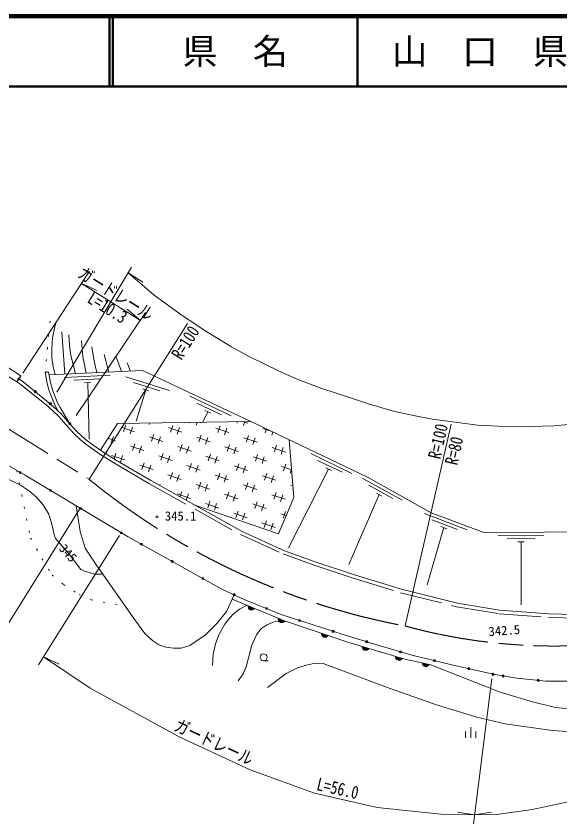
# Model space of a CAD drawing. Units: millimetres at full size, sheet at 1:1000; details may follow other scales. Extents: x 40000 to 680000, y 20000 to 380000.
# Drawn here: x 284506 to 361722, y 265300 to 380000 of the extents above; entities that cross this region are included whole.
import ezdxf
from ezdxf.enums import TextEntityAlignment as Align

# ---------------------------------------------------------------- set-up
doc = ezdxf.new("R2010")
doc.units = ezdxf.units.MM
doc.header["$LTSCALE"] = 1000
for name, pattern in [('CHAIN', [18.5, 12, -1.5, 3.5, -1.5]), ('DASHED', [7.5, 6, -1.5]), ('DOTTED', [1.75, 0.25, -1.5])]:
    doc.linetypes.add(name, pattern=pattern)
for name, color, linetype, lineweight in [('M-BGD', 7, 'Continuous', 13), ('M-BMK', 2, 'CHAIN', 13), ('M-STR-HTXT', 7, 'Continuous', 13), ('M-TTL', 2, 'Continuous', 140), ('M-TTL-LINE', 7, 'Continuous', 50)]:
    doc.layers.add(name, color=color, linetype=linetype, lineweight=lineweight)
doc.layers.add('M-TTL-TXT', color=7, linetype='Continuous')
doc.styles.add('ＭＳ ゴシック', font='')
doc.styles.get('ＭＳ ゴシック').set_extended_font_data('MS Gothic')

msp = doc.modelspace()

# ---------------------------------------------------------------- hatches: boundary and pattern name
at = {"layer": 'M-BGD'}
for points in [[(284726, 328478, -0.41421), (284876, 328628, -0.41421), (285026, 328478, -1)], [(287072, 326669, -0.41421), (287222, 326819, -0.41421), (287372, 326669, -0.41421), (287222, 326519, -0.41421)], [(289210, 324964, -0.41421), (289360, 325114, -0.41421), (289510, 324964, -1)], [(291985, 322118, -1), (292285, 322118, -1)], [(284949, 315273, -0.41421), (285153, 315328, -0.41421), (285209, 315123, -0.41421), (285004, 315068, -0.41421)], [(289248, 312721, -1), (289506, 312567, -0.41421), (289300, 312515, -0.41421)], [(293540, 310155, -1), (293797, 310002, -1)], [(299296, 306709, -1), (299558, 306563, -1)], [(302154, 305078, -0.41421), (302358, 305136, -0.41421), (302416, 304932, -1)], [(306522, 302645, -0.41421), (306726, 302703, -0.41421), (306784, 302499, -0.41421), (306580, 302441, -0.41421)], [(310890, 300212, -1), (311152, 300066, -0.41421), (310948, 300008, -0.41421)], [(315321, 297902, -1), (315594, 297777, -0.41421), (315395, 297704, -0.41421)], [(318370, 295890, -0.82183), (317457, 296275)], [(319919, 295941, -0.41421), (320115, 296023, -0.41421), (320197, 295828, -1)], [(322647, 294091, -0.82183), (321733, 294475)], [(324614, 294231, -0.41421), (324803, 294328, -0.41421), (324900, 294139, -1)], [(329372, 292694, -0.41421), (329561, 292791, -0.41421), (329657, 292602, -1)], [(328810, 292031, -0.82183), (327870, 292346)], [(334607, 290196, -0.82183), (333657, 290478)], [(334145, 291206, -1), (334432, 291119, -1)], [(339339, 288787, -0.82183), (338390, 289070)], [(338935, 289772, -1), (339223, 289687, -1)], [(343169, 287917, -0.82183), (342201, 288130)], [(343773, 288517, -0.41421), (343953, 288629, -0.41421), (344065, 288448, -0.41421), (343885, 288337, -0.41421)], [(348641, 287376, -0.41421), (348821, 287488, -0.41421), (348933, 287308, -1)], [(352089, 286557, -1), (352385, 286510, -0.41421), (352213, 286386, -0.41421)], [(353527, 286327, -0.41421), (353699, 286451, -0.41421), (353823, 286280, -0.41421), (353652, 286155, -0.41421)], [(358486, 285705, -0.41421), (358651, 285839, -0.41421), (358785, 285675, -1)]]:
    msp.add_hatch(color=256, dxfattribs=at).paths.add_polyline_path(points)

# ---------------------------------------------------------------- linework, layer by layer
for p, q in [((291012, 335177), (291432, 329159)), ((296986, 331971), (297678, 329451)), ((298726, 331598), (299454, 329534)), ((300272, 330755), (300761, 329595)), ((289121, 329447), (288610, 329466)), ((285170, 328943), (284609, 328055)), ((297876, 329010), (291383, 328706)), ((296598, 328500), (292702, 328318)), ((306288, 326840), (300083, 328775)), ((295126, 327980), (294217, 327938)), ((294671, 327959), (294857, 319950)), ((304913, 326798), (301190, 327958)), ((302918, 326948), (301527, 322489)), ((303352, 326813), (302483, 327084)), ((315056, 323248), (309173, 326011)), ((313688, 323393), (310158, 325051)), ((311732, 323815), (311035, 322330)), ((312144, 323621), (311320, 324008)), ((332198, 315068), (326336, 317876)), ((330831, 315223), (327314, 316908)), ((328878, 315660), (323173, 304479)), ((329288, 315463), (328468, 315857)), ((339337, 311258), (333653, 314410)), ((337982, 311495), (334571, 313386)), ((336059, 312047), (331763, 302141)), ((336456, 311826), (335661, 312268)), ((348583, 307069), (342503, 309367)), ((347208, 307107), (343559, 308487)), ((345650, 307215), (344799, 307537)), ((345224, 307376), (342871, 299225)), ((359456, 306276), (352956, 306234)), ((358159, 305817), (354259, 305792)), ((356667, 305358), (355757, 305352)), ((356212, 305355), (356211, 296383)), ((318370, 295890), (317457, 296275)), ((322647, 294091), (321733, 294475)), ((328810, 292031), (327870, 292346)), ((334607, 290196), (333657, 290478)), ((339339, 288787), (338390, 289070)), ((319646, 288452), (320313, 288452)), ((343169, 287917), (342201, 288130)), ((349061, 277507), (349061, 279007)), ((348311, 277507), (348311, 278407)), ((349811, 277507), (349811, 278407))]:
    msp.add_line(p, q, dxfattribs=at)
for points in [[(250562, 332698), (252922, 333708), (255158, 334484), (256956, 334991), (258697, 335403), (260525, 335779), (262262, 336035), (264226, 336273), (266214, 336262), (267975, 336083), (269884, 335789), (272103, 335243), (276057, 333916), (279124, 332550), (282841, 330415), (285170, 328943)], [(290131, 336546), (289670, 334316), (289558, 332806), (289585, 331491), (289752, 330193), (290065, 329095)], [(244757, 327314), (245406, 328105), (246136, 328661), (247490, 329541), (249695, 330767), (253496, 332498), (255653, 333261), (257330, 333790), (260773, 334607), (262469, 334866), (264335, 335074), (266203, 335117), (267870, 335037), (269678, 334758), (271810, 334234), (275675, 332937), (278647, 331613), (282298, 329516), (284958, 327835), (289034, 324585), (290527, 323194), (292704, 320711), (292826, 320601)], [(292009, 334732), (292062, 333170), (292276, 331803), (292958, 329231)], [(293776, 333871), (293963, 331634), (294431, 329299)], [(295242, 333063), (295570, 330986), (295979, 329372)], [(290416, 323981), (290301, 324170), (289938, 324905), (289193, 326773), (288892, 327849), (288610, 329466)], [(292135, 322118), (290739, 324411), (290395, 325108), (289667, 326933), (289380, 327959), (289121, 329447)], [(289189, 329054), (302434, 329673), (318525, 322116), (334382, 314520), (343459, 309487), (350908, 306671), (368164, 306782), (377297, 307182), (386557, 307335), (388446, 307363), (389561, 307263), (391051, 306987), (392722, 306547), (394387, 305972), (397277, 304589), (397972, 304086)], [(284876, 328478), (285248, 328243), (289360, 324964), (290886, 323543), (292135, 322118)], [(296465, 318373), (298896, 322149), (317854, 322431)], [(292135, 322118), (293062, 321062), (294344, 319896), (295530, 319020), (296660, 318238), (298621, 317013), (303613, 314054), (316611, 306816), (322600, 304085), (326840, 302553), (332537, 300680), (339217, 298608), (347166, 296622), (353140, 295632), (360143, 295123), (365640, 294985)], [(323287, 319835), (323962, 311633), (321749, 306481), (309868, 310571)], [(279976, 318120), (285679, 314854), (300391, 306060), (313700, 298647), (316909, 297174), (322161, 295024), (330931, 292190), (335401, 290822), (340867, 289198), (346404, 287900), (352237, 286534), (355592, 285996), (359786, 285575), (362972, 285575)], [(279484, 316762), (282847, 314463), (284968, 313473), (286388, 312553), (287443, 311657), (288297, 310645), (289086, 309384), (289521, 308065), (289941, 306224), (290080, 305822)], [(293035, 310457), (293580, 306796), (294317, 304468), (295909, 302022), (301350, 294276), (302758, 292333), (303910, 291266), (304782, 290713), (305758, 290394), (306836, 290263), (307934, 290263), (309162, 290647), (311419, 292137), (313025, 293742), (314392, 295468), (315477, 297831)], [(290080, 305822), (291870, 303768), (293705, 301423)], [(293705, 301423), (294236, 301176), (295680, 300753), (296877, 300753)], [(315198, 297225), (322603, 294110), (331746, 291047), (339691, 288682), (343410, 287864), (353247, 284009), (357854, 282636), (361091, 281830), (363539, 281585), (365653, 281585), (367538, 281907), (369683, 282774), (370814, 283682), (371817, 284725), (372141, 285554), (372141, 286381)], [(312414, 287807), (312508, 289418), (312800, 290873), (313320, 292237), (314135, 293669), (314803, 294508), (315422, 295165), (316246, 295803), (317319, 296332)], [(316028, 285606), (316768, 286597), (317177, 287589), (317985, 290663), (318626, 292126), (319240, 293007), (320108, 293577), (321147, 294002), (321838, 294053)], [(320188, 284649), (322839, 286668), (324449, 287446), (325875, 287905), (327000, 288141), (328095, 288081), (337617, 284500), (344353, 282174), (349931, 280436), (353972, 279515), (360645, 278543), (367313, 278134), (371332, 278604), (376010, 280056), (380341, 282035), (383764, 284278), (385396, 286025), (386550, 287705), (387110, 289105), (387377, 290511)]]:
    msp.add_lwpolyline(points, dxfattribs=at)
at = {"layer": 'M-BGD', "linetype": 'DOTTED'}
for points in [[(289320, 336678), (289099, 334759), (288940, 332906), (288793, 331264), (288727, 329462)], [(284593, 315476), (286551, 305884), (288165, 302951), (289642, 300621), (291222, 299278), (293438, 297861), (295150, 297094), (299868, 296266)]]:
    msp.add_lwpolyline(points, dxfattribs=at)
at = {"layer": 'M-BGD', "linetype": 'DASHED'}
msp.add_lwpolyline([(292826, 320601), (294026, 319508), (295239, 318614), (296385, 317820), (298361, 316586), (303364, 313621), (316385, 306370), (322411, 303621), (326677, 302081), (332385, 300203), (339082, 298127), (347064, 296132), (353081, 295135), (360118, 294624), (365640, 294485)], dxfattribs=at)
at = {"layer": 'M-BGD'}
for centre, radius in [((284876, 328478), 150), ((287222, 326669), 150), ((289360, 324964), 150), ((292135, 322118), 150), ((285079, 315198), 150), ((289377, 312644), 150), ((293669, 310079), 150), ((304515, 308911), 150), ((299427, 306636), 150), ((302285, 305005), 150), ((306653, 302572), 150), ((311021, 300139), 150), ((315457, 297840), 150), ((320058, 295885), 150), ((324757, 294185), 150), ((329515, 292648), 150), ((334289, 291163), 150), ((319646, 288952), 500), ((339079, 289729), 150), ((343919, 288483), 150), ((348787, 287342), 150), ((352237, 286534), 150), ((353675, 286303), 150), ((358636, 285690), 150)]:
    msp.add_circle(centre, radius, dxfattribs=at)
for centre, start, end in [((317951, 296173), 168.35485, 326.01304), ((322228, 294374), 168.35485, 326.01304), ((328371, 292281), 172.65334, 330.31153), ((334160, 290431), 174.59403, 332.25222), ((338892, 289022), 174.59403, 332.25222), ((342706, 288119), 178.75632, 336.41451)]:
    msp.add_arc(centre, 505, start, end, dxfattribs=at)
at = {"layer": 'M-BMK'}
msp.add_line((278833, 324238), (294856, 314238), dxfattribs=at)
for centre, radius, start, end in [((358100, 391699), 100000, 230.76938, 259.42564), ((360894, 370552), 80000, 254.6742, 290.38768)]:
    msp.add_arc(centre, radius, start, end, dxfattribs=at)
at = {"layer": 'M-STR-HTXT'}
for p, q in [((290270, 326620), (300885, 344339)), ((285443, 329312), (294945, 343775)), ((300409, 343546), (302478, 342223)), ((293789, 342015), (302154, 336795)), ((293789, 342015), (296033, 341018)), ((302154, 336795), (300272, 338372)), ((293027, 323271), (302898, 337898)), ((294856, 314238), (308819, 336372)), ((310087, 321932), (310220, 322317)), ((310723, 322242), (310493, 322322)), ((315850, 322192), (315922, 322402)), ((317431, 322177), (316740, 322414)), ((316795, 321867), (316985, 322418)), ((301319, 320993), (299428, 321644)), ((299738, 321008), (300063, 321954)), ((300683, 320683), (301009, 321629)), ((303379, 321998), (303455, 322217)), ((308027, 320927), (306135, 321578)), ((306446, 320943), (306771, 321888)), ((307391, 320617), (307717, 321563)), ((309142, 322258), (309157, 322302)), ((314734, 320861), (312843, 321512)), ((313153, 320877), (313479, 321822)), ((314099, 320551), (314424, 321497)), ((320848, 321000), (319551, 321447)), ((319861, 320811), (320057, 321378)), ((339749, 293397), (346303, 322043)), ((298622, 319678), (297544, 320049)), ((297987, 319368), (298312, 320313)), ((305330, 319612), (303439, 320263)), ((303749, 319627), (304075, 320573)), ((304695, 319302), (305020, 320247)), ((312038, 319546), (310147, 320197)), ((310457, 319562), (310783, 320507)), ((311403, 319236), (311728, 320182)), ((318746, 319480), (316855, 320131)), ((317165, 319496), (317490, 320441)), ((318110, 319170), (318436, 320116)), ((320807, 320486), (320965, 320944)), ((302634, 318297), (300743, 318948)), ((301053, 318312), (301378, 319258)), ((301998, 317987), (302324, 318932)), ((309342, 318231), (307451, 318882)), ((307761, 318246), (308086, 319192)), ((308706, 317921), (309032, 318866)), ((314469, 318181), (314794, 319126)), ((321177, 318115), (321502, 319060)), ((298408, 317147), (298682, 317942)), ((305064, 316931), (305390, 317877)), ((311772, 316865), (312098, 317811)), ((316050, 318165), (314159, 318816)), ((315414, 317855), (315740, 318801)), ((318480, 316800), (318806, 317745)), ((322758, 318099), (320867, 318750)), ((322122, 317789), (322448, 318735)), ((299938, 316981), (298047, 317632)), ((299302, 316671), (299628, 317617)), ((306646, 316916), (304754, 317567)), ((306010, 316606), (306336, 317551)), ((313353, 316850), (311462, 317501)), ((312718, 316540), (313043, 317485)), ((320061, 316784), (318170, 317435)), ((319426, 316474), (319751, 317420)), ((303949, 315600), (302058, 316251)), ((302368, 315616), (302694, 316561)), ((303314, 315290), (303639, 316236)), ((310657, 315535), (308766, 316186)), ((309076, 315550), (309402, 316496)), ((310022, 315225), (310347, 316170)), ((317365, 315469), (315474, 316120)), ((315784, 315484), (316109, 316430)), ((316729, 315159), (317055, 316104)), ((323640, 315552), (322182, 316054)), ((322492, 315418), (322817, 316364)), ((323437, 315093), (323631, 315656)), ((307961, 314219), (306070, 314870)), ((306380, 314235), (306705, 315180)), ((307325, 313909), (307651, 314855)), ((314669, 314154), (312778, 314805)), ((313088, 314169), (313413, 315115)), ((314033, 313843), (314359, 314789)), ((321377, 314088), (319485, 314739)), ((319795, 314103), (320121, 315049)), ((320741, 313778), (321067, 314723)), ((304000, 313839), (304009, 313865)), ((304887, 313345), (304954, 313540)), ((311972, 312838), (310081, 313489)), ((310391, 312854), (310717, 313799)), ((311337, 312528), (311662, 313474)), ((318680, 312772), (316789, 313423)), ((317099, 312788), (317425, 313733)), ((318045, 312462), (318370, 313408)), ((323830, 313243), (323497, 313358)), ((309276, 311523), (307385, 312174)), ((307765, 311742), (308020, 312484)), ((308653, 311248), (308966, 312159)), ((315984, 311457), (314093, 312108)), ((314403, 311473), (314728, 312418)), ((315348, 311147), (315674, 312093)), ((322692, 311391), (320801, 312042)), ((321111, 311407), (321436, 312352)), ((322056, 311081), (322382, 312027)), ((323807, 312722), (323860, 312876)), ((311707, 310157), (312032, 311103)), ((318414, 310092), (318740, 311037)), ((282265, 291940), (293615, 310111)), ((313288, 310142), (311397, 310793)), ((312652, 309832), (312978, 310777)), ((315718, 308776), (316044, 309722)), ((319995, 310076), (318104, 310727)), ((319360, 309766), (319685, 310712)), ((317299, 308761), (315408, 309412)), ((316664, 308451), (316989, 309396)), ((322869, 309087), (322116, 309346)), ((322426, 308711), (322751, 309656)), ((321311, 307380), (319420, 308031)), ((319730, 307395), (320055, 308341)), ((320675, 307070), (321001, 308015)), ((287672, 287864), (299207, 306268)), ((288403, 289031), (290612, 287960)), ((349445, 265300), (352085, 285921)), ((349608, 266578), (347186, 266974)), ((349608, 266578), (352033, 266961))]:
    msp.add_line(p, q, dxfattribs=at)
for points in [[(365011, 322179), (360882, 321818), (357520, 321732), (352942, 321754), (350070, 321901), (343581, 322762), (341185, 323251), (338036, 323923), (334550, 324966), (331547, 325917), (327916, 327143), (324894, 328278), (322578, 329248), (320102, 330419), (317330, 331823), (315084, 333027), (311594, 335161), (308070, 337496), (304110, 340375), (300409, 343546)], [(288403, 289031), (295026, 284586), (307660, 277663), (317731, 272961), (326889, 269643), (335767, 267624), (344843, 266685), (349608, 266578)], [(349608, 266578), (352786, 266632), (357804, 267337), (368927, 269713), (380218, 272622), (395251, 277023)]]:
    msp.add_lwpolyline(points, dxfattribs=at)
at = {"layer": 'M-TTL'}
msp.add_line((680000, 380000), (40000, 380000), dxfattribs=at)
at = {"layer": 'M-TTL-LINE'}
for p, q in [((297750, 380000), (297750, 370000)), ((298250, 380000), (298250, 370000)), ((333000, 380000), (333000, 370000)), ((40000, 370000), (680000, 370000))]:
    msp.add_line(p, q, dxfattribs=at)

# ---------------------------------------------------------------- texts
at = {"layer": 'M-BGD', "style": 'ＭＳ ゴシック'}
msp.add_text('345.1', height=1320, dxfattribs=at).set_placement((305619, 309020), align=Align.MIDDLE_LEFT)
msp.add_text('345', height=1320, rotation=312.065, dxfattribs=at).set_placement((291870, 303768), align=Align.MIDDLE_CENTER)
msp.add_text('342.5', height=1320, rotation=3.945, dxfattribs=at).set_placement((351595, 292610), align=Align.MIDDLE_LEFT)
at = {"layer": 'M-STR-HTXT', "style": 'ＭＳ ゴシック', "width": 0.8}
for s, rotation, p in [('ガードレール', 328.032, (297913, 339381)), ('ガードレール', 334.974, (311990, 275584)), ('L=56.0', 347.192, (329860, 268914))]:
    msp.add_text(s, height=1833, rotation=rotation, dxfattribs=at).set_placement(p, align=Align.BOTTOM_CENTER)
msp.add_text('L=10.3', height=1833, rotation=328.032, dxfattribs=at).set_placement((297972, 339405), align=Align.TOP_CENTER)
for s, rotation, p in [('R=100', 57.754, (309088, 336236)), ('R=80', 77.113, (346243, 320436))]:
    msp.add_text(s, height=1833, rotation=rotation, dxfattribs=at).set_placement(p, align=Align.TOP_RIGHT)
msp.add_text('R=100', height=1833, rotation=77.113, dxfattribs=at).set_placement((346392, 321731), align=Align.BOTTOM_RIGHT)
at = {"layer": 'M-TTL-TXT', "style": 'ＭＳ ゴシック'}
for s, p in [('県\u3000名', (315625, 375000)), ('山\u3000口\u3000県', (350375, 375000))]:
    msp.add_text(s, height=3666, dxfattribs=at).set_placement(p, align=Align.MIDDLE_CENTER)

doc.saveas('drawing.dxf')
